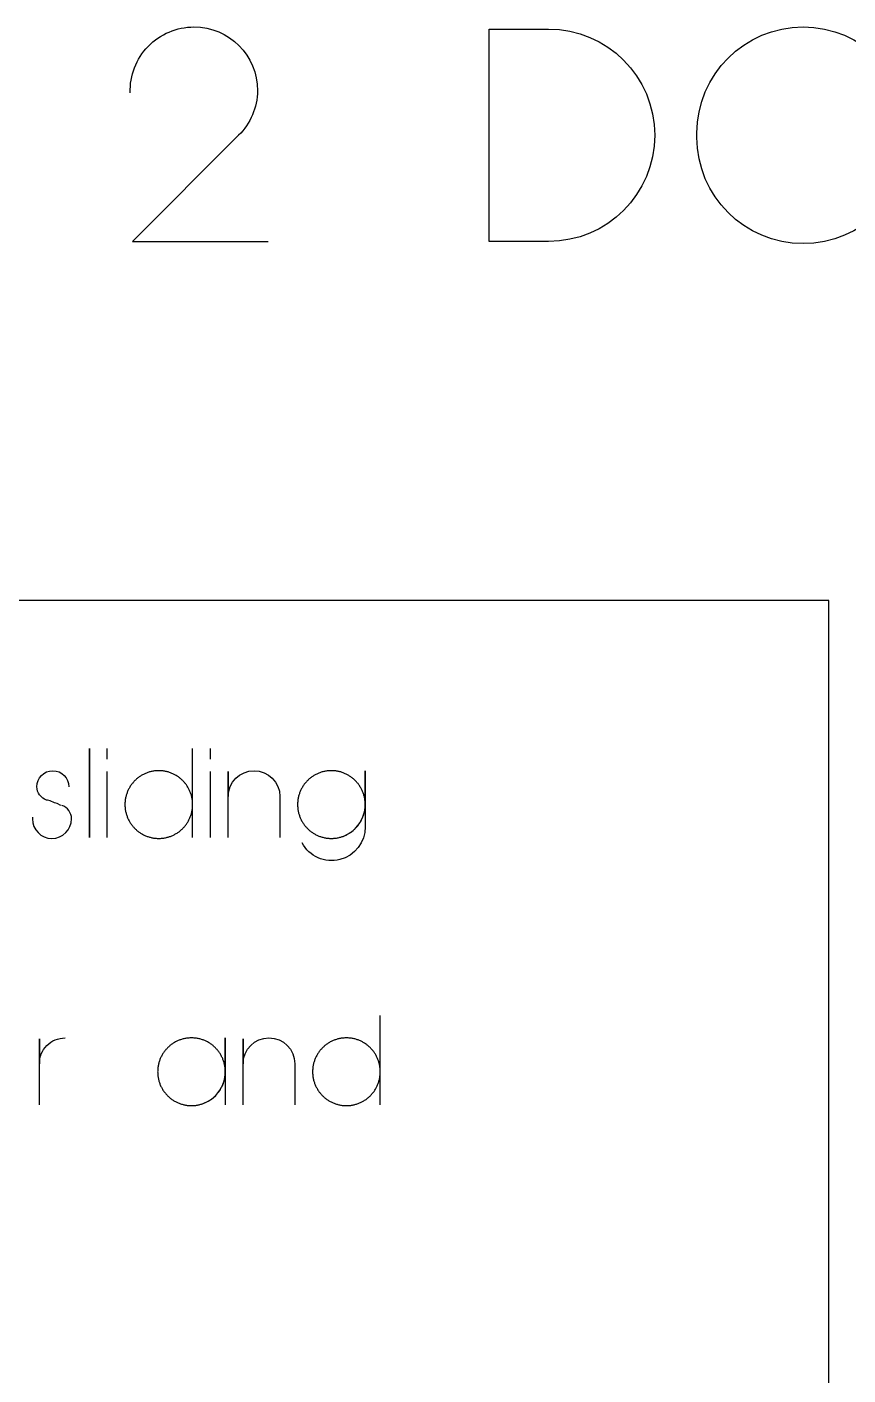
# Model space of a CAD drawing. Extents: x -841 to 4976, y -469 to 2808.
# Drawn here: x 3379 to 3748, y 2092 to 2698 of the extents above; entities that cross this region are included whole.
import ezdxf

# ---------------------------------------------------------------- set-up
doc = ezdxf.new("R2010")
doc.units = 0
doc.layers.add('T5_LOGOLAYER_20', color=18, linetype='CONTINUOUS')
doc.layers.add('T5_LOGOLAYER_21', color=18, linetype='CONTINUOUS')

msp = doc.modelspace()

# ---------------------------------------------------------------- linework, layer by layer
at = {"layer": 'T5_LOGOLAYER_20'}
msp.add_lwpolyline([(2519.23, 0), (3739.23, 0), (3739.23, 2440), (2519.23, 2440)], close=True, dxfattribs=at)
at = {"layer": 'T5_LOGOLAYER_21'}
for points in [[(3425.34, 2667.95, -0.423868), (3453.96, 2697.52, -0.413911), (3482.57, 2668.9, -0.194637), (3473.99, 2648.87), (3426.29, 2601.18), (3487.34, 2601.18)], [(3394.17, 2347.92), (3392.57, 2348.72), (3391.37, 2349.12), (3389.37, 2349.92), (3388.17, 2350.32), (3387.77, 2350.32, -0.313298), (3383.37, 2356.32, -1), (3397.77, 2356.32)], [(3469.37, 2333.52), (3469.37, 2363.12), (3469.37, 2351.92, -1), (3492.57, 2351.92), (3492.57, 2333.52)], [(3515.71, 2333.12, 0.421631), (3530.91, 2348.72), (3530.91, 2363.52), (3530.91, 2338.32, -0.782349), (3502.51, 2331.12)], [(3381.37, 2342.72), (3381.37, 2341.92, 1), (3398.97, 2341.92, 0.329104), (3394.57, 2347.92)], [(3384.51, 2213.52), (3384.51, 2243.12), (3384.51, 2231.92, -0.416092), (3396.11, 2243.52)], [(3452.86, 2213.12, 0.421631), (3468.06, 2228.72), (3468.06, 2243.52), (3468.06, 2213.52)], [(3476.06, 2213.52), (3476.06, 2243.12), (3476.06, 2231.92, -1), (3499.26, 2231.92), (3499.26, 2213.52)]]:
    msp.add_lwpolyline(points, format="xyb", dxfattribs=at)
for points in [[(3586.54, 2601.18), (3586.54, 2696.57), (3613.25, 2696.57, -1), (3613.25, 2601.18)], [(3775.33, 2647.92, -1), (3679.95, 2647.92), (3679.95, 2649.83, -1), (3775.33, 2649.83)]]:
    msp.add_lwpolyline(points, format="xyb", close=True, dxfattribs=at)
for points in [[(3406.97, 2333.52), (3406.97, 2373.52)], [(3515.71, 2333.12), (3516.11, 2333.13), (3516.5, 2333.14), (3516.88, 2333.17), (3517.27, 2333.2), (3517.65, 2333.24), (3518.03, 2333.3), (3518.4, 2333.36), (3518.78, 2333.43), (3519.15, 2333.51), (3519.51, 2333.6), (3519.88, 2333.7), (3520.23, 2333.8), (3520.59, 2333.92), (3520.94, 2334.04), (3521.29, 2334.18), (3521.63, 2334.32), (3521.97, 2334.46), (3522.3, 2334.62), (3522.63, 2334.78), (3522.96, 2334.96), (3523.28, 2335.13), (3523.6, 2335.32), (3523.91, 2335.52), (3524.21, 2335.72), (3524.51, 2335.93), (3524.81, 2336.14), (3525.1, 2336.36), (3525.38, 2336.59), (3525.66, 2336.83), (3525.93, 2337.07), (3526.2, 2337.32), (3526.46, 2337.57), (3526.72, 2337.83), (3526.97, 2338.1), (3527.21, 2338.37), (3527.44, 2338.65), (3527.67, 2338.94), (3527.89, 2339.23), (3528.11, 2339.52), (3528.32, 2339.82), (3528.52, 2340.13), (3528.71, 2340.44), (3528.9, 2340.76), (3529.08, 2341.08), (3529.25, 2341.4), (3529.42, 2341.73), (3529.57, 2342.07), (3529.72, 2342.4), (3529.86, 2342.75), (3529.99, 2343.09), (3530.12, 2343.45), (3530.23, 2343.8), (3530.34, 2344.16), (3530.44, 2344.52), (3530.52, 2344.89), (3530.61, 2345.26), (3530.68, 2345.63), (3530.74, 2346.01), (3530.79, 2346.39), (3530.84, 2346.77), (3530.87, 2347.15), (3530.89, 2347.54), (3530.91, 2347.93), (3530.91, 2348.32), (3530.91, 2348.71), (3530.89, 2349.1), (3530.87, 2349.49), (3530.84, 2349.88), (3530.79, 2350.26), (3530.74, 2350.64), (3530.68, 2351.01), (3530.61, 2351.38), (3530.52, 2351.75), (3530.44, 2352.12), (3530.34, 2352.48), (3530.23, 2352.84), (3530.12, 2353.2), (3529.99, 2353.55), (3529.86, 2353.89), (3529.72, 2354.24), (3529.57, 2354.58), (3529.42, 2354.91), (3529.25, 2355.24), (3529.08, 2355.57), (3528.9, 2355.89), (3528.71, 2356.2), (3528.52, 2356.51), (3528.32, 2356.82), (3528.11, 2357.12), (3527.89, 2357.42), (3527.67, 2357.71), (3527.44, 2357.99), (3527.21, 2358.27), (3526.97, 2358.54), (3526.72, 2358.81), (3526.46, 2359.07), (3526.2, 2359.32), (3525.93, 2359.57), (3525.66, 2359.81), (3525.38, 2360.05), (3525.1, 2360.28), (3524.81, 2360.5), (3524.51, 2360.72), (3524.21, 2360.93), (3523.91, 2361.13), (3523.6, 2361.32), (3523.28, 2361.51), (3522.96, 2361.69), (3522.63, 2361.86), (3522.3, 2362.02), (3521.97, 2362.18), (3521.63, 2362.33), (3521.29, 2362.47), (3520.94, 2362.6), (3520.59, 2362.72), (3520.23, 2362.84), (3519.88, 2362.94), (3519.51, 2363.04), (3519.15, 2363.13), (3518.78, 2363.21), (3518.4, 2363.28), (3518.03, 2363.35), (3517.65, 2363.4), (3517.27, 2363.44), (3516.88, 2363.48), (3516.5, 2363.5), (3516.11, 2363.52), (3515.71, 2363.52), (3515.32, 2363.52), (3514.93, 2363.5), (3514.54, 2363.48), (3514.16, 2363.44), (3513.78, 2363.4), (3513.4, 2363.35), (3513.02, 2363.28), (3512.65, 2363.21), (3512.28, 2363.13), (3511.92, 2363.04), (3511.55, 2362.94), (3511.19, 2362.84), (3510.84, 2362.72), (3510.49, 2362.6), (3510.14, 2362.47), (3509.8, 2362.33), (3509.46, 2362.18), (3509.12, 2362.02), (3508.79, 2361.86), (3508.47, 2361.69), (3508.15, 2361.51), (3507.83, 2361.32), (3507.52, 2361.13), (3507.22, 2360.93), (3506.91, 2360.72), (3506.62, 2360.5), (3506.33, 2360.28), (3506.05, 2360.05), (3505.77, 2359.81), (3505.49, 2359.57), (3505.23, 2359.32), (3504.97, 2359.07), (3504.71, 2358.81), (3504.46, 2358.54), (3504.22, 2358.27), (3503.98, 2357.99), (3503.76, 2357.71), (3503.53, 2357.42), (3503.32, 2357.12), (3503.11, 2356.82), (3502.91, 2356.51), (3502.71, 2356.2), (3502.53, 2355.89), (3502.35, 2355.57), (3502.18, 2355.24), (3502.01, 2354.91), (3501.86, 2354.58), (3501.71, 2354.24), (3501.57, 2353.89), (3501.44, 2353.55), (3501.31, 2353.2), (3501.2, 2352.84), (3501.09, 2352.48), (3500.99, 2352.12), (3500.9, 2351.75), (3500.82, 2351.38), (3500.75, 2351.01), (3500.69, 2350.64), (3500.64, 2350.26), (3500.59, 2349.88), (3500.56, 2349.49), (3500.53, 2349.1), (3500.52, 2348.71), (3500.51, 2348.32), (3500.52, 2347.93), (3500.53, 2347.54), (3500.56, 2347.15), (3500.59, 2346.77), (3500.64, 2346.39), (3500.69, 2346.01), (3500.75, 2345.63), (3500.82, 2345.26), (3500.9, 2344.89), (3500.99, 2344.52), (3501.09, 2344.16), (3501.2, 2343.8), (3501.31, 2343.45), (3501.44, 2343.09), (3501.57, 2342.75), (3501.71, 2342.4), (3501.86, 2342.07), (3502.01, 2341.73), (3502.18, 2341.4), (3502.35, 2341.08), (3502.53, 2340.76), (3502.71, 2340.44), (3502.91, 2340.13), (3503.11, 2339.82), (3503.32, 2339.52), (3503.53, 2339.23), (3503.76, 2338.94), (3503.98, 2338.65), (3504.22, 2338.37), (3504.46, 2338.1), (3504.71, 2337.83), (3504.97, 2337.57), (3505.23, 2337.32), (3505.49, 2337.07), (3505.77, 2336.83), (3506.05, 2336.59), (3506.33, 2336.36), (3506.62, 2336.14), (3506.91, 2335.93), (3507.22, 2335.72), (3507.52, 2335.52), (3507.83, 2335.32), (3508.15, 2335.13), (3508.47, 2334.96), (3508.79, 2334.78), (3509.12, 2334.62), (3509.46, 2334.46), (3509.8, 2334.32), (3510.14, 2334.18), (3510.49, 2334.04), (3510.84, 2333.92), (3511.19, 2333.8), (3511.55, 2333.7), (3511.92, 2333.6), (3512.28, 2333.51), (3512.65, 2333.43), (3513.02, 2333.36), (3513.4, 2333.3), (3513.78, 2333.24), (3514.16, 2333.2), (3514.54, 2333.17), (3514.93, 2333.14), (3515.32, 2333.13)], [(3452.86, 2213.12), (3453.25, 2213.13), (3453.64, 2213.14), (3454.03, 2213.17), (3454.41, 2213.2), (3454.8, 2213.24), (3455.18, 2213.3), (3455.55, 2213.36), (3455.92, 2213.43), (3456.29, 2213.51), (3456.66, 2213.6), (3457.02, 2213.7), (3457.38, 2213.8), (3457.74, 2213.92), (3458.09, 2214.04), (3458.43, 2214.18), (3458.78, 2214.32), (3459.12, 2214.46), (3459.45, 2214.62), (3459.78, 2214.78), (3460.11, 2214.96), (3460.43, 2215.13), (3460.74, 2215.32), (3461.05, 2215.52), (3461.36, 2215.72), (3461.66, 2215.93), (3461.96, 2216.14), (3462.24, 2216.36), (3462.53, 2216.59), (3462.81, 2216.83), (3463.08, 2217.07), (3463.35, 2217.32), (3463.61, 2217.57), (3463.86, 2217.83), (3464.11, 2218.1), (3464.35, 2218.37), (3464.59, 2218.65), (3464.82, 2218.94), (3465.04, 2219.23), (3465.26, 2219.52), (3465.46, 2219.82), (3465.67, 2220.13), (3465.86, 2220.44), (3466.05, 2220.76), (3466.23, 2221.08), (3466.4, 2221.4), (3466.56, 2221.73), (3466.72, 2222.07), (3466.87, 2222.4), (3467.01, 2222.75), (3467.14, 2223.09), (3467.26, 2223.45), (3467.38, 2223.8), (3467.48, 2224.16), (3467.58, 2224.52), (3467.67, 2224.89), (3467.75, 2225.26), (3467.82, 2225.63), (3467.89, 2226.01), (3467.94, 2226.39), (3467.98, 2226.77), (3468.02, 2227.15), (3468.04, 2227.54), (3468.06, 2227.93), (3468.06, 2228.32), (3468.06, 2228.71), (3468.04, 2229.1), (3468.02, 2229.49), (3467.98, 2229.88), (3467.94, 2230.26), (3467.89, 2230.64), (3467.82, 2231.01), (3467.75, 2231.38), (3467.67, 2231.75), (3467.58, 2232.12), (3467.48, 2232.48), (3467.38, 2232.84), (3467.26, 2233.2), (3467.14, 2233.55), (3467.01, 2233.89), (3466.87, 2234.24), (3466.72, 2234.58), (3466.56, 2234.91), (3466.4, 2235.24), (3466.23, 2235.57), (3466.05, 2235.89), (3465.86, 2236.2), (3465.67, 2236.51), (3465.46, 2236.82), (3465.26, 2237.12), (3465.04, 2237.42), (3464.82, 2237.71), (3464.59, 2237.99), (3464.35, 2238.27), (3464.11, 2238.54), (3463.86, 2238.81), (3463.61, 2239.07), (3463.35, 2239.32), (3463.08, 2239.57), (3462.81, 2239.81), (3462.53, 2240.05), (3462.24, 2240.28), (3461.96, 2240.5), (3461.66, 2240.72), (3461.36, 2240.93), (3461.05, 2241.13), (3460.74, 2241.32), (3460.43, 2241.51), (3460.11, 2241.69), (3459.78, 2241.86), (3459.45, 2242.02), (3459.12, 2242.18), (3458.78, 2242.33), (3458.43, 2242.47), (3458.09, 2242.6), (3457.74, 2242.72), (3457.38, 2242.84), (3457.02, 2242.94), (3456.66, 2243.04), (3456.29, 2243.13), (3455.92, 2243.21), (3455.55, 2243.28), (3455.18, 2243.35), (3454.8, 2243.4), (3454.41, 2243.44), (3454.03, 2243.48), (3453.64, 2243.5), (3453.25, 2243.52), (3452.86, 2243.52), (3452.47, 2243.52), (3452.08, 2243.5), (3451.69, 2243.48), (3451.31, 2243.44), (3450.92, 2243.4), (3450.55, 2243.35), (3450.17, 2243.28), (3449.8, 2243.21), (3449.43, 2243.13), (3449.06, 2243.04), (3448.7, 2242.94), (3448.34, 2242.84), (3447.99, 2242.72), (3447.63, 2242.6), (3447.29, 2242.47), (3446.94, 2242.33), (3446.61, 2242.18), (3446.27, 2242.02), (3445.94, 2241.86), (3445.62, 2241.69), (3445.29, 2241.51), (3444.98, 2241.32), (3444.67, 2241.13), (3444.36, 2240.93), (3444.06, 2240.72), (3443.77, 2240.5), (3443.48, 2240.28), (3443.19, 2240.05), (3442.91, 2239.81), (3442.64, 2239.57), (3442.37, 2239.32), (3442.11, 2239.07), (3441.86, 2238.81), (3441.61, 2238.54), (3441.37, 2238.27), (3441.13, 2237.99), (3440.9, 2237.71), (3440.68, 2237.42), (3440.46, 2237.12), (3440.26, 2236.82), (3440.06, 2236.51), (3439.86, 2236.2), (3439.67, 2235.89), (3439.5, 2235.57), (3439.32, 2235.24), (3439.16, 2234.91), (3439, 2234.58), (3438.86, 2234.24), (3438.71, 2233.89), (3438.58, 2233.55), (3438.46, 2233.2), (3438.34, 2232.84), (3438.24, 2232.48), (3438.14, 2232.12), (3438.05, 2231.75), (3437.97, 2231.38), (3437.9, 2231.01), (3437.84, 2230.64), (3437.78, 2230.26), (3437.74, 2229.88), (3437.7, 2229.49), (3437.68, 2229.1), (3437.67, 2228.71), (3437.66, 2228.32), (3437.67, 2227.93), (3437.68, 2227.54), (3437.7, 2227.15), (3437.74, 2226.77), (3437.78, 2226.39), (3437.84, 2226.01), (3437.9, 2225.63), (3437.97, 2225.26), (3438.05, 2224.89), (3438.14, 2224.52), (3438.24, 2224.16), (3438.34, 2223.8), (3438.46, 2223.45), (3438.58, 2223.09), (3438.71, 2222.75), (3438.86, 2222.4), (3439, 2222.07), (3439.16, 2221.73), (3439.32, 2221.4), (3439.5, 2221.08), (3439.67, 2220.76), (3439.86, 2220.44), (3440.06, 2220.13), (3440.26, 2219.82), (3440.46, 2219.52), (3440.68, 2219.23), (3440.9, 2218.94), (3441.13, 2218.65), (3441.37, 2218.37), (3441.61, 2218.1), (3441.86, 2217.83), (3442.11, 2217.57), (3442.37, 2217.32), (3442.64, 2217.07), (3442.91, 2216.83), (3443.19, 2216.59), (3443.48, 2216.36), (3443.77, 2216.14), (3444.06, 2215.93), (3444.36, 2215.72), (3444.67, 2215.52), (3444.98, 2215.32), (3445.29, 2215.13), (3445.62, 2214.96), (3445.94, 2214.78), (3446.27, 2214.62), (3446.61, 2214.46), (3446.94, 2214.32), (3447.29, 2214.18), (3447.63, 2214.04), (3447.99, 2213.92), (3448.34, 2213.8), (3448.7, 2213.7), (3449.06, 2213.6), (3449.43, 2213.51), (3449.8, 2213.43), (3450.17, 2213.36), (3450.55, 2213.3), (3450.92, 2213.24), (3451.31, 2213.2), (3451.69, 2213.17), (3452.08, 2213.14), (3452.47, 2213.13)]]:
    msp.add_lwpolyline(points, close=True, dxfattribs=at)
for points in [[(3414.97, 2368.72), (3414.97, 2373.52)], [(3453.37, 2333.52), (3453.37, 2348.32), (3453.36, 2348.71), (3453.35, 2349.1), (3453.32, 2349.49), (3453.29, 2349.88), (3453.25, 2350.26), (3453.19, 2350.64), (3453.13, 2351.01), (3453.06, 2351.38), (3452.98, 2351.75), (3452.89, 2352.12), (3452.79, 2352.48), (3452.68, 2352.84), (3452.57, 2353.2), (3452.45, 2353.55), (3452.31, 2353.89), (3452.17, 2354.24), (3452.02, 2354.58), (3451.87, 2354.91), (3451.7, 2355.24), (3451.53, 2355.57), (3451.35, 2355.89), (3451.17, 2356.2), (3450.97, 2356.51), (3450.77, 2356.82), (3450.56, 2357.12), (3450.35, 2357.42), (3450.13, 2357.71), (3449.9, 2357.99), (3449.66, 2358.27), (3449.42, 2358.54), (3449.17, 2358.81), (3448.92, 2359.07), (3448.65, 2359.32), (3448.39, 2359.57), (3448.11, 2359.81), (3447.84, 2360.05), (3447.55, 2360.28), (3447.26, 2360.5), (3446.97, 2360.72), (3446.67, 2360.93), (3446.36, 2361.13), (3446.05, 2361.32), (3445.73, 2361.51), (3445.41, 2361.69), (3445.09, 2361.86), (3444.76, 2362.02), (3444.42, 2362.18), (3444.08, 2362.33), (3443.74, 2362.47), (3443.39, 2362.6), (3443.04, 2362.72), (3442.69, 2362.84), (3442.33, 2362.94), (3441.97, 2363.04), (3441.6, 2363.13), (3441.23, 2363.21), (3440.86, 2363.28), (3440.48, 2363.35), (3440.1, 2363.4), (3439.72, 2363.44), (3439.34, 2363.48), (3438.95, 2363.5), (3438.56, 2363.52), (3438.17, 2363.52), (3437.78, 2363.52), (3437.39, 2363.5), (3437, 2363.48), (3436.61, 2363.44), (3436.23, 2363.4), (3435.85, 2363.35), (3435.48, 2363.28), (3435.1, 2363.21), (3434.73, 2363.13), (3434.37, 2363.04), (3434.01, 2362.94), (3433.65, 2362.84), (3433.29, 2362.72), (3432.94, 2362.6), (3432.59, 2362.47), (3432.25, 2362.33), (3431.91, 2362.18), (3431.58, 2362.02), (3431.25, 2361.86), (3430.92, 2361.69), (3430.6, 2361.51), (3430.29, 2361.32), (3429.97, 2361.13), (3429.67, 2360.93), (3429.37, 2360.72), (3429.07, 2360.5), (3428.78, 2360.28), (3428.5, 2360.05), (3428.22, 2359.81), (3427.95, 2359.57), (3427.68, 2359.32), (3427.42, 2359.07), (3427.16, 2358.81), (3426.92, 2358.54), (3426.67, 2358.27), (3426.44, 2357.99), (3426.21, 2357.71), (3425.99, 2357.42), (3425.77, 2357.12), (3425.56, 2356.82), (3425.36, 2356.51), (3425.17, 2356.2), (3424.98, 2355.89), (3424.8, 2355.57), (3424.63, 2355.24), (3424.47, 2354.91), (3424.31, 2354.58), (3424.16, 2354.24), (3424.02, 2353.89), (3423.89, 2353.55), (3423.77, 2353.2), (3423.65, 2352.84), (3423.54, 2352.48), (3423.45, 2352.12), (3423.36, 2351.75), (3423.28, 2351.38), (3423.2, 2351.01), (3423.14, 2350.64), (3423.09, 2350.26), (3423.05, 2349.88), (3423.01, 2349.49), (3422.99, 2349.1), (3422.97, 2348.71), (3422.97, 2348.32), (3422.97, 2347.93), (3422.99, 2347.54), (3423.01, 2347.15), (3423.05, 2346.77), (3423.09, 2346.39), (3423.14, 2346.01), (3423.2, 2345.63), (3423.28, 2345.26), (3423.36, 2344.89), (3423.45, 2344.52), (3423.54, 2344.16), (3423.65, 2343.8), (3423.77, 2343.45), (3423.89, 2343.09), (3424.02, 2342.75), (3424.16, 2342.4), (3424.31, 2342.07), (3424.47, 2341.73), (3424.63, 2341.4), (3424.8, 2341.08), (3424.98, 2340.76), (3425.17, 2340.44), (3425.36, 2340.13), (3425.56, 2339.82), (3425.77, 2339.52), (3425.99, 2339.23), (3426.21, 2338.94), (3426.44, 2338.65), (3426.67, 2338.37), (3426.92, 2338.1), (3427.16, 2337.83), (3427.42, 2337.57), (3427.68, 2337.32), (3427.95, 2337.07), (3428.22, 2336.83), (3428.5, 2336.59), (3428.78, 2336.36), (3429.07, 2336.14), (3429.37, 2335.93), (3429.67, 2335.72), (3429.97, 2335.52), (3430.29, 2335.32), (3430.6, 2335.13), (3430.92, 2334.96), (3431.25, 2334.78), (3431.58, 2334.62), (3431.91, 2334.46), (3432.25, 2334.32), (3432.59, 2334.18), (3432.94, 2334.04), (3433.29, 2333.92), (3433.65, 2333.8), (3434.01, 2333.7), (3434.37, 2333.6), (3434.73, 2333.51), (3435.1, 2333.43), (3435.48, 2333.36), (3435.85, 2333.3), (3436.23, 2333.24), (3436.61, 2333.2), (3437, 2333.17), (3437.39, 2333.14), (3437.78, 2333.13), (3438.17, 2333.12), (3438.56, 2333.13), (3438.95, 2333.14), (3439.34, 2333.17), (3439.72, 2333.2), (3440.1, 2333.24), (3440.48, 2333.3), (3440.86, 2333.36), (3441.23, 2333.43), (3441.6, 2333.51), (3441.97, 2333.6), (3442.33, 2333.7), (3442.69, 2333.8), (3443.04, 2333.92), (3443.39, 2334.04), (3443.74, 2334.18), (3444.08, 2334.32), (3444.42, 2334.46), (3444.76, 2334.62), (3445.09, 2334.78), (3445.41, 2334.96), (3445.73, 2335.13), (3446.05, 2335.32), (3446.36, 2335.52), (3446.67, 2335.72), (3446.97, 2335.93), (3447.26, 2336.14), (3447.55, 2336.36), (3447.84, 2336.59), (3448.11, 2336.83), (3448.39, 2337.07), (3448.65, 2337.32), (3448.92, 2337.57), (3449.17, 2337.83), (3449.42, 2338.1), (3449.66, 2338.37), (3449.9, 2338.65), (3450.13, 2338.94), (3450.35, 2339.23), (3450.56, 2339.52), (3450.77, 2339.82), (3450.97, 2340.13), (3451.17, 2340.44), (3451.35, 2340.76), (3451.53, 2341.08), (3451.7, 2341.4), (3451.87, 2341.73), (3452.02, 2342.07), (3452.17, 2342.4), (3452.31, 2342.75), (3452.45, 2343.09), (3452.57, 2343.45), (3452.68, 2343.8), (3452.79, 2344.16), (3452.89, 2344.52), (3452.98, 2344.89), (3453.06, 2345.26), (3453.13, 2345.63), (3453.19, 2346.01), (3453.25, 2346.39), (3453.29, 2346.77), (3453.32, 2347.15), (3453.35, 2347.54), (3453.36, 2347.93), (3453.37, 2348.32), (3453.37, 2373.52)], [(3461.37, 2368.72), (3461.37, 2373.52)], [(3414.97, 2333.52), (3414.97, 2363.12)], [(3461.37, 2333.52), (3461.37, 2363.12)], [(3537.66, 2213.52), (3537.66, 2228.32), (3537.66, 2228.71), (3537.64, 2229.1), (3537.62, 2229.49), (3537.58, 2229.88), (3537.54, 2230.26), (3537.49, 2230.64), (3537.42, 2231.01), (3537.35, 2231.38), (3537.27, 2231.75), (3537.18, 2232.12), (3537.08, 2232.48), (3536.98, 2232.84), (3536.86, 2233.2), (3536.74, 2233.55), (3536.61, 2233.89), (3536.47, 2234.24), (3536.32, 2234.58), (3536.16, 2234.91), (3536, 2235.24), (3535.83, 2235.57), (3535.65, 2235.89), (3535.46, 2236.2), (3535.27, 2236.51), (3535.06, 2236.82), (3534.86, 2237.12), (3534.64, 2237.42), (3534.42, 2237.71), (3534.19, 2237.99), (3533.95, 2238.27), (3533.71, 2238.54), (3533.46, 2238.81), (3533.21, 2239.07), (3532.95, 2239.32), (3532.68, 2239.57), (3532.41, 2239.81), (3532.13, 2240.05), (3531.84, 2240.28), (3531.56, 2240.5), (3531.26, 2240.72), (3530.96, 2240.93), (3530.65, 2241.13), (3530.34, 2241.32), (3530.03, 2241.51), (3529.71, 2241.69), (3529.38, 2241.86), (3529.05, 2242.02), (3528.72, 2242.18), (3528.38, 2242.33), (3528.03, 2242.47), (3527.69, 2242.6), (3527.34, 2242.72), (3526.98, 2242.84), (3526.62, 2242.94), (3526.26, 2243.04), (3525.89, 2243.13), (3525.52, 2243.21), (3525.15, 2243.28), (3524.78, 2243.35), (3524.4, 2243.4), (3524.01, 2243.44), (3523.63, 2243.48), (3523.24, 2243.5), (3522.85, 2243.52), (3522.46, 2243.52), (3522.07, 2243.52), (3521.68, 2243.5), (3521.29, 2243.48), (3520.91, 2243.44), (3520.52, 2243.4), (3520.15, 2243.35), (3519.77, 2243.28), (3519.4, 2243.21), (3519.03, 2243.13), (3518.66, 2243.04), (3518.3, 2242.94), (3517.94, 2242.84), (3517.59, 2242.72), (3517.23, 2242.6), (3516.89, 2242.47), (3516.54, 2242.33), (3516.21, 2242.18), (3515.87, 2242.02), (3515.54, 2241.86), (3515.22, 2241.69), (3514.89, 2241.51), (3514.58, 2241.32), (3514.27, 2241.13), (3513.96, 2240.93), (3513.66, 2240.72), (3513.37, 2240.5), (3513.08, 2240.28), (3512.79, 2240.05), (3512.51, 2239.81), (3512.24, 2239.57), (3511.97, 2239.32), (3511.71, 2239.07), (3511.46, 2238.81), (3511.21, 2238.54), (3510.97, 2238.27), (3510.73, 2237.99), (3510.5, 2237.71), (3510.28, 2237.42), (3510.06, 2237.12), (3509.86, 2236.82), (3509.66, 2236.51), (3509.46, 2236.2), (3509.27, 2235.89), (3509.1, 2235.57), (3508.92, 2235.24), (3508.76, 2234.91), (3508.6, 2234.58), (3508.46, 2234.24), (3508.31, 2233.89), (3508.18, 2233.55), (3508.06, 2233.2), (3507.94, 2232.84), (3507.84, 2232.48), (3507.74, 2232.12), (3507.65, 2231.75), (3507.57, 2231.38), (3507.5, 2231.01), (3507.44, 2230.64), (3507.38, 2230.26), (3507.34, 2229.88), (3507.3, 2229.49), (3507.28, 2229.1), (3507.27, 2228.71), (3507.26, 2228.32), (3507.27, 2227.93), (3507.28, 2227.54), (3507.3, 2227.15), (3507.34, 2226.77), (3507.38, 2226.39), (3507.44, 2226.01), (3507.5, 2225.63), (3507.57, 2225.26), (3507.65, 2224.89), (3507.74, 2224.52), (3507.84, 2224.16), (3507.94, 2223.8), (3508.06, 2223.45), (3508.18, 2223.09), (3508.31, 2222.75), (3508.46, 2222.4), (3508.6, 2222.07), (3508.76, 2221.73), (3508.92, 2221.4), (3509.1, 2221.08), (3509.27, 2220.76), (3509.46, 2220.44), (3509.66, 2220.13), (3509.86, 2219.82), (3510.06, 2219.52), (3510.28, 2219.23), (3510.5, 2218.94), (3510.73, 2218.65), (3510.97, 2218.37), (3511.21, 2218.1), (3511.46, 2217.83), (3511.71, 2217.57), (3511.97, 2217.32), (3512.24, 2217.07), (3512.51, 2216.83), (3512.79, 2216.59), (3513.08, 2216.36), (3513.37, 2216.14), (3513.66, 2215.93), (3513.96, 2215.72), (3514.27, 2215.52), (3514.58, 2215.32), (3514.89, 2215.13), (3515.22, 2214.96), (3515.54, 2214.78), (3515.87, 2214.62), (3516.21, 2214.46), (3516.54, 2214.32), (3516.89, 2214.18), (3517.23, 2214.04), (3517.59, 2213.92), (3517.94, 2213.8), (3518.3, 2213.7), (3518.66, 2213.6), (3519.03, 2213.51), (3519.4, 2213.43), (3519.77, 2213.36), (3520.15, 2213.3), (3520.52, 2213.24), (3520.91, 2213.2), (3521.29, 2213.17), (3521.68, 2213.14), (3522.07, 2213.13), (3522.46, 2213.12), (3522.85, 2213.13), (3523.24, 2213.14), (3523.63, 2213.17), (3524.01, 2213.2), (3524.4, 2213.24), (3524.78, 2213.3), (3525.15, 2213.36), (3525.52, 2213.43), (3525.89, 2213.51), (3526.26, 2213.6), (3526.62, 2213.7), (3526.98, 2213.8), (3527.34, 2213.92), (3527.69, 2214.04), (3528.03, 2214.18), (3528.38, 2214.32), (3528.72, 2214.46), (3529.05, 2214.62), (3529.38, 2214.78), (3529.71, 2214.96), (3530.03, 2215.13), (3530.34, 2215.32), (3530.65, 2215.52), (3530.96, 2215.72), (3531.26, 2215.93), (3531.56, 2216.14), (3531.84, 2216.36), (3532.13, 2216.59), (3532.41, 2216.83), (3532.68, 2217.07), (3532.95, 2217.32), (3533.21, 2217.57), (3533.46, 2217.83), (3533.71, 2218.1), (3533.95, 2218.37), (3534.19, 2218.65), (3534.42, 2218.94), (3534.64, 2219.23), (3534.86, 2219.52), (3535.06, 2219.82), (3535.27, 2220.13), (3535.46, 2220.44), (3535.65, 2220.76), (3535.83, 2221.08), (3536, 2221.4), (3536.16, 2221.73), (3536.32, 2222.07), (3536.47, 2222.4), (3536.61, 2222.75), (3536.74, 2223.09), (3536.86, 2223.45), (3536.98, 2223.8), (3537.08, 2224.16), (3537.18, 2224.52), (3537.27, 2224.89), (3537.35, 2225.26), (3537.42, 2225.63), (3537.49, 2226.01), (3537.54, 2226.39), (3537.58, 2226.77), (3537.62, 2227.15), (3537.64, 2227.54), (3537.66, 2227.93), (3537.66, 2228.32), (3537.66, 2253.52)]]:
    msp.add_lwpolyline(points, dxfattribs=at)

doc.saveas('drawing.dxf')
